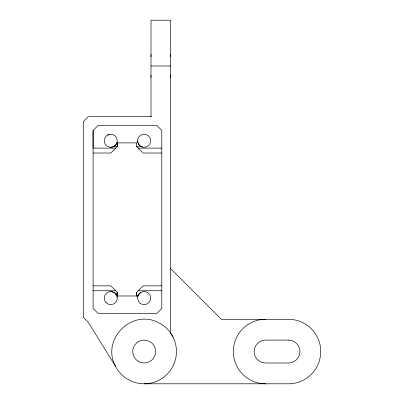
<?xml version="1.0" encoding="UTF-8"?>
<svg xmlns="http://www.w3.org/2000/svg" width="404" height="404" viewBox="0 0 404 404"><rect width="100%" height="100%" fill="white"/><g stroke="black" fill="none" stroke-linecap="round" stroke-linejoin="round"><path stroke-width="0.61" d="M93.092 130.447L93.092 308.414L98 313.322L156.883 313.322L161.792 308.414L161.792 130.447L156.883 125.543L98 125.543L93.092 130.447L93.092 148.111L115.756 148.111M117.392 296.076L117.392 292.385L110.853 285.84L93.092 285.84M136.507 296.076L136.507 292.385L143.051 285.84L161.792 285.84M161.792 153.02L143.051 153.02L136.507 146.475L136.507 142.784M150.995 116.706L150.995 20.2L170.624 20.2L170.624 333.164M137.804 296.415L137.582 298.112L138.461 301.379A6.545 6.545 0 0 0 148.753 302.737C150.788 300.677 151.227 297.349 149.793 294.839A6.545 6.545 0 0 0 142.435 291.789L139.501 293.481L137.804 296.415A6.545 6.545 0 0 1 140.855 292.44M117.079 142.45C116.312 145.238 113.65 147.278 110.757 147.293M115.903 294.157L117.392 292.385L117.392 295.981L136.507 295.981L138.123 295.647M107.489 135.088A6.545 6.545 0 0 1 117.301 140.754A6.545 6.545 0 0 1 107.484 146.42A6.545 6.545 0 0 1 107.489 135.088L109.065 134.431M113.777 146.526L117.392 146.475L117.392 142.88L136.507 142.88M150.995 65.998L170.624 65.998M151.535 116.706L88.183 116.706L83.28 121.614L83.28 317.246L88.183 322.155L115.448 366.191A32.249 32.249 0 0 0 166.988 374.351A32.249 32.249 0 0 0 158.828 322.811C131.871 308.353 100.985 339.239 115.448 366.191M138.143 148.111L161.792 148.111M93.092 153.02L110.853 153.02L117.392 146.475L117.392 142.784M93.092 290.749L115.756 290.749M138.143 290.749L161.792 290.749M144.183 383.8L288.471 383.8A32.249 32.249 0 0 0 320.72 351.551A32.249 32.249 0 0 0 288.471 319.296L221.331 319.296L170.624 268.589M136.507 146.475L141.249 146.581M110.757 291.567C113.65 291.582 116.312 293.622 117.079 296.415M142.435 147.071C139.643 146.309 137.597 143.647 137.582 140.754M170.276 332.593L172.922 336.906M170.624 54.55L170.624 56.737M170.624 75.265L170.624 77.452M150.995 54.55L150.995 56.737M150.995 75.265L150.995 77.452M136.507 292.385L136.507 295.981M265.569 383.8A32.249 32.249 0 0 1 233.32 351.551A32.249 32.249 0 0 1 265.569 319.296M288.471 340.097L265.569 340.097A11.448 11.448 0 0 0 254.121 351.551A11.448 11.448 0 0 0 265.569 362.999L288.471 362.999A11.448 11.448 0 0 0 299.919 351.551A11.448 11.448 0 0 0 288.471 340.097M140.855 146.42A6.545 6.545 0 0 0 150.672 140.754A6.545 6.545 0 0 0 140.855 135.088A6.545 6.545 0 0 0 140.855 146.42M106.131 302.737A6.545 6.545 0 0 0 117.079 299.798A6.545 6.545 0 0 0 109.065 291.789A6.545 6.545 0 0 0 106.131 302.737M138.461 361.464A11.448 11.448 0 0 0 155.636 351.551A11.448 11.448 0 0 0 138.461 341.632A11.448 11.448 0 0 0 138.461 361.464"/></g></svg>
